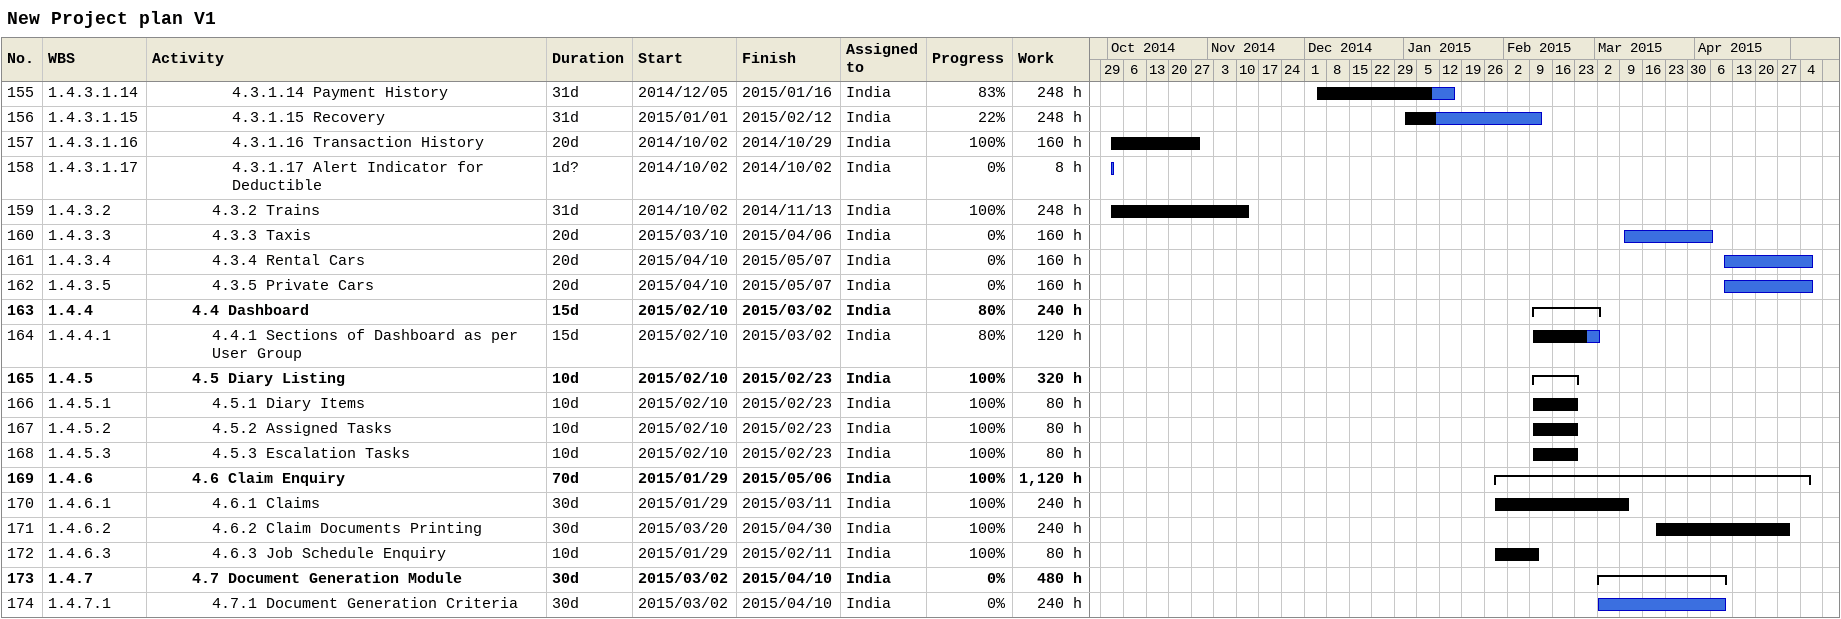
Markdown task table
New Project plan V1

| ID | WBS | Task | Duration | Start | Finish | Resources | % complete | Work (h) |
|---|---|---|---|---|---|---|---|---|
| 155 | 1.4.3.1.14 | 4.3.1.14 Payment History | 31d | 2014-12-05 | 2015-01-16 | India | 83 | 248 |
| 156 | 1.4.3.1.15 | 4.3.1.15 Recovery | 31d | 2015-01-01 | 2015-02-12 | India | 22 | 248 |
| 157 | 1.4.3.1.16 | 4.3.1.16 Transaction History | 20d | 2014-10-02 | 2014-10-29 | India | 100 | 160 |
| 158 | 1.4.3.1.17 | 4.3.1.17 Alert Indicator for Deductible | 1d? | 2014-10-02 | 2014-10-02 | India | 0 | 8 |
| 159 | 1.4.3.2 | 4.3.2 Trains | 31d | 2014-10-02 | 2014-11-13 | India | 100 | 248 |
| 160 | 1.4.3.3 | 4.3.3 Taxis | 20d | 2015-03-10 | 2015-04-06 | India | 0 | 160 |
| 161 | 1.4.3.4 | 4.3.4 Rental Cars | 20d | 2015-04-10 | 2015-05-07 | India | 0 | 160 |
| 162 | 1.4.3.5 | 4.3.5 Private Cars | 20d | 2015-04-10 | 2015-05-07 | India | 0 | 160 |
| 163 | 1.4.4 | **4.4 Dashboard** | 15d | 2015-02-10 | 2015-03-02 | India | 80 | 240 |
| 164 | 1.4.4.1 | 4.4.1 Sections of Dashboard as per User Group | 15d | 2015-02-10 | 2015-03-02 | India | 80 | 120 |
| 165 | 1.4.5 | **4.5 Diary Listing** | 10d | 2015-02-10 | 2015-02-23 | India | 100 | 320 |
| 166 | 1.4.5.1 | 4.5.1 Diary Items | 10d | 2015-02-10 | 2015-02-23 | India | 100 | 80 |
| 167 | 1.4.5.2 | 4.5.2 Assigned Tasks | 10d | 2015-02-10 | 2015-02-23 | India | 100 | 80 |
| 168 | 1.4.5.3 | 4.5.3 Escalation Tasks | 10d | 2015-02-10 | 2015-02-23 | India | 100 | 80 |
| 169 | 1.4.6 | **4.6 Claim Enquiry** | 70d | 2015-01-29 | 2015-05-06 | India | 100 | 1120 |
| 170 | 1.4.6.1 | 4.6.1 Claims | 30d | 2015-01-29 | 2015-03-11 | India | 100 | 240 |
| 171 | 1.4.6.2 | 4.6.2 Claim Documents Printing | 30d | 2015-03-20 | 2015-04-30 | India | 100 | 240 |
| 172 | 1.4.6.3 | 4.6.3 Job Schedule Enquiry | 10d | 2015-01-29 | 2015-02-11 | India | 100 | 80 |
| 173 | 1.4.7 | **4.7 Document Generation Module** | 30d | 2015-03-02 | 2015-04-10 | India | 0 | 480 |
| 174 | 1.4.7.1 | 4.7.1 Document Generation Criteria | 30d | 2015-03-02 | 2015-04-10 | India | 0 | 240 |
